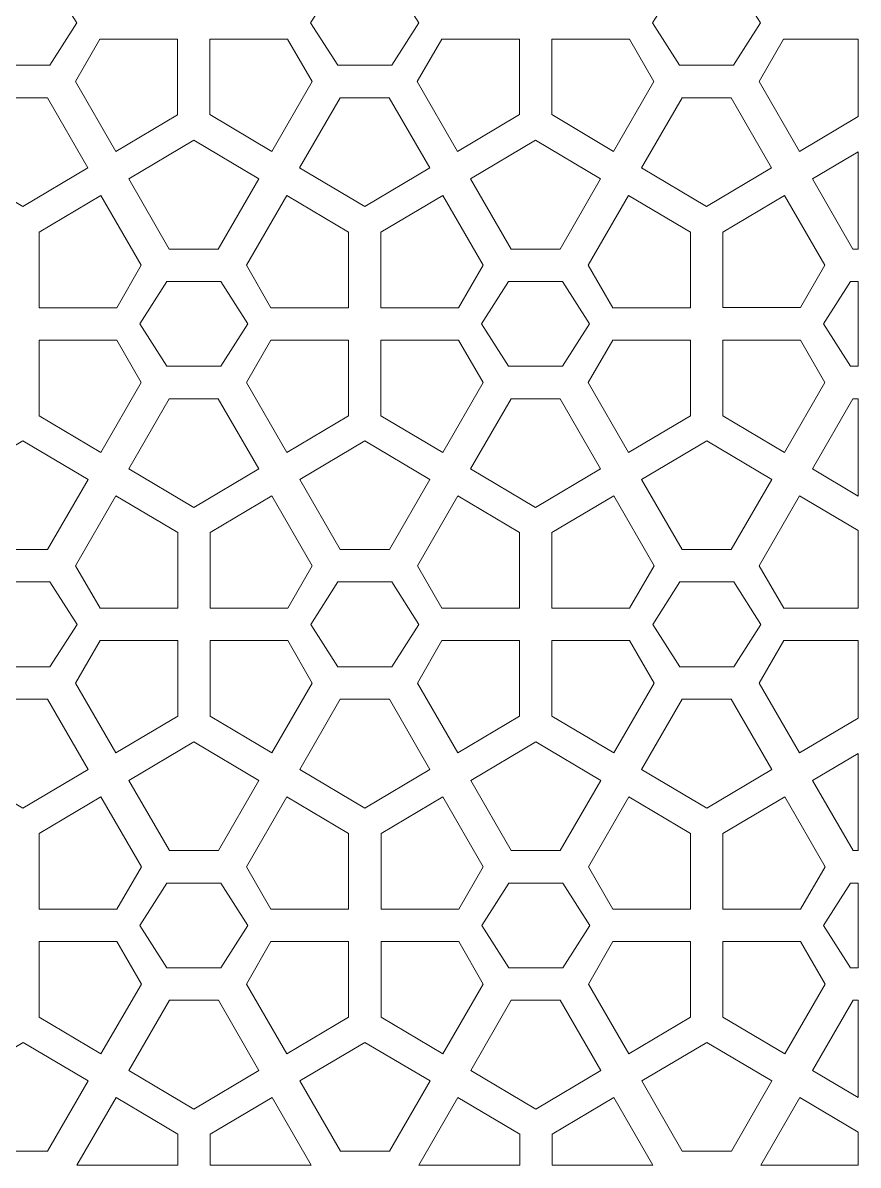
# Model space of a CAD drawing. Header units: centimetres. Extents: x -86 to 86, y -100 to 100.
# Drawn here: x 47.6 to 86.3, y -100 to -47.1 of the extents above; entities that cross this region are included whole.
import ezdxf

# ---------------------------------------------------------------- set-up
doc = ezdxf.new("R2010")
doc.units = ezdxf.units.CM
doc.header["$MEASUREMENT"] = 0
doc.layers.add('layer 1', color=7, linetype='Continuous')

msp = doc.modelspace()

# ---------------------------------------------------------------- linework, layer by layer
at = {"layer": 'layer 1', "color": 177, "lineweight": 9}
for points, knots in [([(45.13057, -47.1437), (45.13057, -47.1437), (46.38057, -45.17961), (46.38057, -45.17961), (46.38057, -45.17961), (46.38057, -45.17961), (48.88055, -45.17961), (48.88055, -45.17961), (48.88055, -45.17961), (48.88055, -45.17961), (50.13057, -47.1437), (50.13057, -47.1437), (50.13057, -47.1437), (50.13057, -47.1437), (48.88056, -49.10781), (48.88056, -49.10781), (48.88056, -49.10781), (48.88056, -49.10781), (46.38055, -49.10781), (46.38055, -49.10781), (46.38055, -49.10781), (46.38055, -49.10781), (45.13057, -47.1437), (45.13057, -47.1437)], [0, 0, 0, 0, 0.14285714, 0.14285714, 0.14285714, 0.14285714, 0.28571429, 0.28571429, 0.28571429, 0.28571429, 0.42857143, 0.42857143, 0.42857143, 0.42857143, 0.57142857, 0.57142857, 0.57142857, 0.57142857, 0.71428571, 0.71428571, 0.71428571, 0.71428571, 1, 1, 1, 1]), ([(60.95102, -47.14349), (60.95102, -47.14349), (62.20102, -45.1794), (62.20102, -45.1794), (62.20102, -45.1794), (62.20102, -45.1794), (64.701, -45.1794), (64.701, -45.1794), (64.701, -45.1794), (64.701, -45.1794), (65.95102, -47.14349), (65.95102, -47.14349), (65.95102, -47.14349), (65.95102, -47.14349), (64.70101, -49.1076), (64.70101, -49.1076), (64.70101, -49.1076), (64.70101, -49.1076), (62.201, -49.1076), (62.201, -49.1076), (62.201, -49.1076), (62.201, -49.1076), (60.95102, -47.14349), (60.95102, -47.14349)], [0, 0, 0, 0, 0.14285714, 0.14285714, 0.14285714, 0.14285714, 0.28571429, 0.28571429, 0.28571429, 0.28571429, 0.42857143, 0.42857143, 0.42857143, 0.42857143, 0.57142857, 0.57142857, 0.57142857, 0.57142857, 0.71428571, 0.71428571, 0.71428571, 0.71428571, 1, 1, 1, 1]), ([(76.77153, -47.14327), (76.77153, -47.14327), (78.02153, -45.17918), (78.02153, -45.17918), (78.02153, -45.17918), (78.02153, -45.17918), (80.52151, -45.17918), (80.52151, -45.17918), (80.52151, -45.17918), (80.52151, -45.17918), (81.77153, -47.14327), (81.77153, -47.14327), (81.77153, -47.14327), (81.77153, -47.14327), (80.52152, -49.10738), (80.52152, -49.10738), (80.52152, -49.10738), (80.52152, -49.10738), (78.02151, -49.10738), (78.02151, -49.10738), (78.02151, -49.10738), (78.02151, -49.10738), (76.77153, -47.14327), (76.77153, -47.14327)], [0, 0, 0, 0, 0.14285714, 0.14285714, 0.14285714, 0.14285714, 0.28571429, 0.28571429, 0.28571429, 0.28571429, 0.42857143, 0.42857143, 0.42857143, 0.42857143, 0.57142857, 0.57142857, 0.57142857, 0.57142857, 0.71428571, 0.71428571, 0.71428571, 0.71428571, 1, 1, 1, 1]), ([(51.93044, -53.09157), (51.93044, -53.09157), (54.79082, -51.39379), (54.79082, -51.39379), (54.79082, -51.39379), (54.79082, -51.39379), (54.79082, -47.89383), (54.79082, -47.89383), (54.79082, -47.89383), (54.79082, -47.89383), (51.19744, -47.89383), (51.19744, -47.89383), (51.19744, -47.89383), (51.19744, -47.89383), (50.06348, -49.85794), (50.06348, -49.85794), (50.06348, -49.85794), (50.06348, -49.85794), (51.93044, -53.09157), (51.93044, -53.09157)], [0, 0, 0, 0, 0.16666667, 0.16666667, 0.16666667, 0.16666667, 0.33333333, 0.33333333, 0.33333333, 0.33333333, 0.5, 0.5, 0.5, 0.5, 0.66666667, 0.66666667, 0.66666667, 0.66666667, 1, 1, 1, 1]), ([(59.15107, -53.09129), (59.15107, -53.09129), (56.29075, -51.39356), (56.29075, -51.39356), (56.29075, -51.39356), (56.29075, -51.39356), (56.29075, -47.89361), (56.29075, -47.89361), (56.29075, -47.89361), (56.29075, -47.89361), (59.88409, -47.89362), (59.88409, -47.89362), (59.88409, -47.89362), (59.88409, -47.89362), (61.01801, -49.85766), (61.01801, -49.85766), (61.01801, -49.85766), (61.01801, -49.85766), (59.15107, -53.09129), (59.15107, -53.09129)], [0, 0, 0, 0, 0.16666667, 0.16666667, 0.16666667, 0.16666667, 0.33333333, 0.33333333, 0.33333333, 0.33333333, 0.5, 0.5, 0.5, 0.5, 0.66666667, 0.66666667, 0.66666667, 0.66666667, 1, 1, 1, 1]), ([(67.75089, -53.09136), (67.75089, -53.09136), (70.61127, -51.39358), (70.61127, -51.39358), (70.61127, -51.39358), (70.61127, -51.39358), (70.61127, -47.89362), (70.61127, -47.89362), (70.61127, -47.89362), (70.61127, -47.89362), (67.01789, -47.89362), (67.01789, -47.89362), (67.01789, -47.89362), (67.01789, -47.89362), (65.88393, -49.85773), (65.88393, -49.85773), (65.88393, -49.85773), (65.88393, -49.85773), (67.75089, -53.09136), (67.75089, -53.09136)], [0, 0, 0, 0, 0.16666667, 0.16666667, 0.16666667, 0.16666667, 0.33333333, 0.33333333, 0.33333333, 0.33333333, 0.5, 0.5, 0.5, 0.5, 0.66666667, 0.66666667, 0.66666667, 0.66666667, 1, 1, 1, 1]), ([(74.97158, -53.09107), (74.97158, -53.09107), (72.11126, -51.39334), (72.11126, -51.39334), (72.11126, -51.39334), (72.11126, -51.39334), (72.11126, -47.89339), (72.11126, -47.89339), (72.11126, -47.89339), (72.11126, -47.89339), (75.7046, -47.8934), (75.7046, -47.8934), (75.7046, -47.8934), (75.7046, -47.8934), (76.83852, -49.85744), (76.83852, -49.85744), (76.83852, -49.85744), (76.83852, -49.85744), (74.97158, -53.09107), (74.97158, -53.09107)], [0, 0, 0, 0, 0.16666667, 0.16666667, 0.16666667, 0.16666667, 0.33333333, 0.33333333, 0.33333333, 0.33333333, 0.5, 0.5, 0.5, 0.5, 0.66666667, 0.66666667, 0.66666667, 0.66666667, 1, 1, 1, 1]), ([(86.28783, -47.8934), (86.28783, -47.8934), (86.28782, -51.47879), (86.28782, -51.47879), (86.28782, -51.47879), (86.28782, -51.47879), (83.5714, -53.09114), (83.5714, -53.09114), (83.5714, -53.09114), (83.5714, -53.09114), (81.70444, -49.85751), (81.70444, -49.85751), (81.70444, -49.85751), (81.70444, -49.85751), (82.8384, -47.8934), (82.8384, -47.8934), (82.8384, -47.8934), (82.8384, -47.8934), (86.28783, -47.8934), (86.28783, -47.8934)], [0, 0, 0, 0, 0.16666667, 0.16666667, 0.16666667, 0.16666667, 0.33333333, 0.33333333, 0.33333333, 0.33333333, 0.5, 0.5, 0.5, 0.5, 0.66666667, 0.66666667, 0.66666667, 0.66666667, 1, 1, 1, 1]), ([(44.62061, -53.85716), (44.62061, -53.85716), (47.63058, -55.64373), (47.63058, -55.64373), (47.63058, -55.64373), (47.63058, -55.64373), (50.64044, -53.85722), (50.64044, -53.85722), (50.64044, -53.85722), (50.64044, -53.85722), (48.76439, -50.60782), (48.76439, -50.60782), (48.76439, -50.60782), (48.76439, -50.60782), (46.49662, -50.60781), (46.49662, -50.60781), (46.49662, -50.60781), (46.49662, -50.60781), (44.62061, -53.85716), (44.62061, -53.85716)], [0, 0, 0, 0, 0.16666667, 0.16666667, 0.16666667, 0.16666667, 0.33333333, 0.33333333, 0.33333333, 0.33333333, 0.5, 0.5, 0.5, 0.5, 0.66666667, 0.66666667, 0.66666667, 0.66666667, 1, 1, 1, 1]), ([(60.44106, -53.85695), (60.44106, -53.85695), (63.45103, -55.64352), (63.45103, -55.64352), (63.45103, -55.64352), (63.45103, -55.64352), (66.46089, -53.85701), (66.46089, -53.85701), (66.46089, -53.85701), (66.46089, -53.85701), (64.58484, -50.60761), (64.58484, -50.60761), (64.58484, -50.60761), (64.58484, -50.60761), (62.31707, -50.6076), (62.31707, -50.6076), (62.31707, -50.6076), (62.31707, -50.6076), (60.44106, -53.85695), (60.44106, -53.85695)], [0, 0, 0, 0, 0.16666667, 0.16666667, 0.16666667, 0.16666667, 0.33333333, 0.33333333, 0.33333333, 0.33333333, 0.5, 0.5, 0.5, 0.5, 0.66666667, 0.66666667, 0.66666667, 0.66666667, 1, 1, 1, 1]), ([(76.26157, -53.85673), (76.26157, -53.85673), (79.27154, -55.6433), (79.27154, -55.6433), (79.27154, -55.6433), (79.27154, -55.6433), (82.2814, -53.85679), (82.2814, -53.85679), (82.2814, -53.85679), (82.2814, -53.85679), (80.40535, -50.60739), (80.40535, -50.60739), (80.40535, -50.60739), (80.40535, -50.60739), (78.13758, -50.60738), (78.13758, -50.60738), (78.13758, -50.60738), (78.13758, -50.60738), (76.26157, -53.85673), (76.26157, -53.85673)], [0, 0, 0, 0, 0.16666667, 0.16666667, 0.16666667, 0.16666667, 0.33333333, 0.33333333, 0.33333333, 0.33333333, 0.5, 0.5, 0.5, 0.5, 0.66666667, 0.66666667, 0.66666667, 0.66666667, 1, 1, 1, 1]), ([(58.55098, -54.36324), (58.55098, -54.36324), (55.54101, -52.57666), (55.54101, -52.57666), (55.54101, -52.57666), (55.54101, -52.57666), (52.53095, -54.36331), (52.53095, -54.36331), (52.53095, -54.36331), (52.53095, -54.36331), (54.40686, -57.61254), (54.40686, -57.61254), (54.40686, -57.61254), (54.40686, -57.61254), (56.675, -57.61254), (56.675, -57.61254), (56.675, -57.61254), (56.675, -57.61254), (58.55098, -54.36324), (58.55098, -54.36324)], [0, 0, 0, 0, 0.16666667, 0.16666667, 0.16666667, 0.16666667, 0.33333333, 0.33333333, 0.33333333, 0.33333333, 0.5, 0.5, 0.5, 0.5, 0.66666667, 0.66666667, 0.66666667, 0.66666667, 1, 1, 1, 1]), ([(74.37143, -54.36303), (74.37143, -54.36303), (71.36146, -52.57645), (71.36146, -52.57645), (71.36146, -52.57645), (71.36146, -52.57645), (68.3514, -54.3631), (68.3514, -54.3631), (68.3514, -54.3631), (68.3514, -54.3631), (70.22731, -57.61233), (70.22731, -57.61233), (70.22731, -57.61233), (70.22731, -57.61233), (72.49545, -57.61233), (72.49545, -57.61233), (72.49545, -57.61233), (72.49545, -57.61233), (74.37143, -54.36303), (74.37143, -54.36303)], [0, 0, 0, 0, 0.16666667, 0.16666667, 0.16666667, 0.16666667, 0.33333333, 0.33333333, 0.33333333, 0.33333333, 0.5, 0.5, 0.5, 0.5, 0.66666667, 0.66666667, 0.66666667, 0.66666667, 1, 1, 1, 1]), ([(86.28396, -53.10694), (86.28396, -53.10694), (84.17191, -54.36288), (84.17191, -54.36288), (84.17191, -54.36288), (84.17191, -54.36288), (86.04782, -57.61211), (86.04782, -57.61211), (86.04782, -57.61211), (86.04782, -57.61211), (86.28396, -57.61211), (86.28396, -57.61211), (86.28396, -57.61211), (86.28396, -57.61211), (86.28396, -53.10694), (86.28396, -53.10694)], [0, 0, 0, 0, 0.2, 0.2, 0.2, 0.2, 0.4, 0.4, 0.4, 0.4, 0.6, 0.6, 0.6, 0.6, 1, 1, 1, 1]), ([(48.3807, -60.32676), (48.3807, -60.32676), (48.38069, -56.82672), (48.38069, -56.82672), (48.38069, -56.82672), (48.38069, -56.82672), (51.24096, -55.12897), (51.24096, -55.12897), (51.24096, -55.12897), (51.24096, -55.12897), (53.10793, -58.36263), (53.10793, -58.36263), (53.10793, -58.36263), (53.10793, -58.36263), (51.97391, -60.32676), (51.97391, -60.32676), (51.97391, -60.32676), (51.97391, -60.32676), (48.3807, -60.32676), (48.3807, -60.32676)], [0, 0, 0, 0, 0.16666667, 0.16666667, 0.16666667, 0.16666667, 0.33333333, 0.33333333, 0.33333333, 0.33333333, 0.5, 0.5, 0.5, 0.5, 0.66666667, 0.66666667, 0.66666667, 0.66666667, 1, 1, 1, 1]), ([(62.70127, -60.32676), (62.70127, -60.32676), (62.70129, -56.8267), (62.70129, -56.8267), (62.70129, -56.8267), (62.70129, -56.8267), (59.84096, -55.12894), (59.84096, -55.12894), (59.84096, -55.12894), (59.84096, -55.12894), (57.974, -58.36258), (57.974, -58.36258), (57.974, -58.36258), (57.974, -58.36258), (59.10801, -60.32676), (59.10801, -60.32676), (59.10801, -60.32676), (59.10801, -60.32676), (62.70127, -60.32676), (62.70127, -60.32676)], [0, 0, 0, 0, 0.16666667, 0.16666667, 0.16666667, 0.16666667, 0.33333333, 0.33333333, 0.33333333, 0.33333333, 0.5, 0.5, 0.5, 0.5, 0.66666667, 0.66666667, 0.66666667, 0.66666667, 1, 1, 1, 1]), ([(64.20115, -60.32655), (64.20115, -60.32655), (64.20114, -56.82651), (64.20114, -56.82651), (64.20114, -56.82651), (64.20114, -56.82651), (67.06141, -55.12876), (67.06141, -55.12876), (67.06141, -55.12876), (67.06141, -55.12876), (68.92838, -58.36242), (68.92838, -58.36242), (68.92838, -58.36242), (68.92838, -58.36242), (67.79436, -60.32655), (67.79436, -60.32655), (67.79436, -60.32655), (67.79436, -60.32655), (64.20115, -60.32655), (64.20115, -60.32655)], [0, 0, 0, 0, 0.16666667, 0.16666667, 0.16666667, 0.16666667, 0.33333333, 0.33333333, 0.33333333, 0.33333333, 0.5, 0.5, 0.5, 0.5, 0.66666667, 0.66666667, 0.66666667, 0.66666667, 1, 1, 1, 1]), ([(78.52172, -60.32655), (78.52172, -60.32655), (78.52174, -56.82649), (78.52174, -56.82649), (78.52174, -56.82649), (78.52174, -56.82649), (75.66141, -55.12873), (75.66141, -55.12873), (75.66141, -55.12873), (75.66141, -55.12873), (73.79445, -58.36237), (73.79445, -58.36237), (73.79445, -58.36237), (73.79445, -58.36237), (74.92846, -60.32655), (74.92846, -60.32655), (74.92846, -60.32655), (74.92846, -60.32655), (78.52172, -60.32655), (78.52172, -60.32655)], [0, 0, 0, 0, 0.16666667, 0.16666667, 0.16666667, 0.16666667, 0.33333333, 0.33333333, 0.33333333, 0.33333333, 0.5, 0.5, 0.5, 0.5, 0.66666667, 0.66666667, 0.66666667, 0.66666667, 1, 1, 1, 1]), ([(80.02166, -60.32633), (80.02166, -60.32633), (80.02165, -56.82629), (80.02165, -56.82629), (80.02165, -56.82629), (80.02165, -56.82629), (82.88192, -55.12854), (82.88192, -55.12854), (82.88192, -55.12854), (82.88192, -55.12854), (84.74889, -58.3622), (84.74889, -58.3622), (84.74889, -58.3622), (84.74889, -58.3622), (83.61487, -60.32633), (83.61487, -60.32633), (83.61487, -60.32633), (83.61487, -60.32633), (80.02166, -60.32633), (80.02166, -60.32633)], [0, 0, 0, 0, 0.16666667, 0.16666667, 0.16666667, 0.16666667, 0.33333333, 0.33333333, 0.33333333, 0.33333333, 0.5, 0.5, 0.5, 0.5, 0.66666667, 0.66666667, 0.66666667, 0.66666667, 1, 1, 1, 1]), ([(53.041, -61.07663), (53.041, -61.07663), (54.291, -59.11254), (54.291, -59.11254), (54.291, -59.11254), (54.291, -59.11254), (56.79098, -59.11254), (56.79098, -59.11254), (56.79098, -59.11254), (56.79098, -59.11254), (58.041, -61.07663), (58.041, -61.07663), (58.041, -61.07663), (58.041, -61.07663), (56.79099, -63.04074), (56.79099, -63.04074), (56.79099, -63.04074), (56.79099, -63.04074), (54.29098, -63.04074), (54.29098, -63.04074), (54.29098, -63.04074), (54.29098, -63.04074), (53.041, -61.07663), (53.041, -61.07663)], [0, 0, 0, 0, 0.14285714, 0.14285714, 0.14285714, 0.14285714, 0.28571429, 0.28571429, 0.28571429, 0.28571429, 0.42857143, 0.42857143, 0.42857143, 0.42857143, 0.57142857, 0.57142857, 0.57142857, 0.57142857, 0.71428571, 0.71428571, 0.71428571, 0.71428571, 1, 1, 1, 1]), ([(68.86145, -61.07642), (68.86145, -61.07642), (70.11145, -59.11233), (70.11145, -59.11233), (70.11145, -59.11233), (70.11145, -59.11233), (72.61143, -59.11233), (72.61143, -59.11233), (72.61143, -59.11233), (72.61143, -59.11233), (73.86145, -61.07642), (73.86145, -61.07642), (73.86145, -61.07642), (73.86145, -61.07642), (72.61144, -63.04053), (72.61144, -63.04053), (72.61144, -63.04053), (72.61144, -63.04053), (70.11143, -63.04053), (70.11143, -63.04053), (70.11143, -63.04053), (70.11143, -63.04053), (68.86145, -61.07642), (68.86145, -61.07642)], [0, 0, 0, 0, 0.14285714, 0.14285714, 0.14285714, 0.14285714, 0.28571429, 0.28571429, 0.28571429, 0.28571429, 0.42857143, 0.42857143, 0.42857143, 0.42857143, 0.57142857, 0.57142857, 0.57142857, 0.57142857, 0.71428571, 0.71428571, 0.71428571, 0.71428571, 1, 1, 1, 1]), ([(86.28396, -59.11211), (86.28396, -59.11211), (85.93196, -59.11211), (85.93196, -59.11211), (85.93196, -59.11211), (85.93196, -59.11211), (84.68196, -61.0762), (84.68196, -61.0762), (84.68196, -61.0762), (84.68196, -61.0762), (85.93194, -63.04031), (85.93194, -63.04031), (85.93194, -63.04031), (85.93194, -63.04031), (86.28396, -63.04031), (86.28396, -63.04031), (86.28396, -63.04031), (86.28396, -63.04031), (86.28396, -59.11211), (86.28396, -59.11211)], [0, 0, 0, 0, 0.16666667, 0.16666667, 0.16666667, 0.16666667, 0.33333333, 0.33333333, 0.33333333, 0.33333333, 0.5, 0.5, 0.5, 0.5, 0.66666667, 0.66666667, 0.66666667, 0.66666667, 1, 1, 1, 1]), ([(51.24105, -67.02443), (51.24105, -67.02443), (48.38073, -65.3267), (48.38073, -65.3267), (48.38073, -65.3267), (48.38073, -65.3267), (48.38073, -61.82675), (48.38073, -61.82675), (48.38073, -61.82675), (48.38073, -61.82675), (51.97407, -61.82676), (51.97407, -61.82676), (51.97407, -61.82676), (51.97407, -61.82676), (53.10799, -63.7908), (53.10799, -63.7908), (53.10799, -63.7908), (53.10799, -63.7908), (51.24105, -67.02443), (51.24105, -67.02443)], [0, 0, 0, 0, 0.16666667, 0.16666667, 0.16666667, 0.16666667, 0.33333333, 0.33333333, 0.33333333, 0.33333333, 0.5, 0.5, 0.5, 0.5, 0.66666667, 0.66666667, 0.66666667, 0.66666667, 1, 1, 1, 1]), ([(59.84087, -67.0245), (59.84087, -67.0245), (62.70125, -65.32672), (62.70125, -65.32672), (62.70125, -65.32672), (62.70125, -65.32672), (62.70125, -61.82676), (62.70125, -61.82676), (62.70125, -61.82676), (62.70125, -61.82676), (59.10787, -61.82676), (59.10787, -61.82676), (59.10787, -61.82676), (59.10787, -61.82676), (57.97391, -63.79087), (57.97391, -63.79087), (57.97391, -63.79087), (57.97391, -63.79087), (59.84087, -67.0245), (59.84087, -67.0245)], [0, 0, 0, 0, 0.16666667, 0.16666667, 0.16666667, 0.16666667, 0.33333333, 0.33333333, 0.33333333, 0.33333333, 0.5, 0.5, 0.5, 0.5, 0.66666667, 0.66666667, 0.66666667, 0.66666667, 1, 1, 1, 1]), ([(67.0615, -67.02422), (67.0615, -67.02422), (64.20118, -65.32649), (64.20118, -65.32649), (64.20118, -65.32649), (64.20118, -65.32649), (64.20118, -61.82654), (64.20118, -61.82654), (64.20118, -61.82654), (64.20118, -61.82654), (67.79452, -61.82655), (67.79452, -61.82655), (67.79452, -61.82655), (67.79452, -61.82655), (68.92844, -63.79059), (68.92844, -63.79059), (68.92844, -63.79059), (68.92844, -63.79059), (67.0615, -67.02422), (67.0615, -67.02422)], [0, 0, 0, 0, 0.16666667, 0.16666667, 0.16666667, 0.16666667, 0.33333333, 0.33333333, 0.33333333, 0.33333333, 0.5, 0.5, 0.5, 0.5, 0.66666667, 0.66666667, 0.66666667, 0.66666667, 1, 1, 1, 1]), ([(75.66132, -67.02429), (75.66132, -67.02429), (78.5217, -65.32651), (78.5217, -65.32651), (78.5217, -65.32651), (78.5217, -65.32651), (78.5217, -61.82655), (78.5217, -61.82655), (78.5217, -61.82655), (78.5217, -61.82655), (74.92832, -61.82655), (74.92832, -61.82655), (74.92832, -61.82655), (74.92832, -61.82655), (73.79436, -63.79066), (73.79436, -63.79066), (73.79436, -63.79066), (73.79436, -63.79066), (75.66132, -67.02429), (75.66132, -67.02429)], [0, 0, 0, 0, 0.16666667, 0.16666667, 0.16666667, 0.16666667, 0.33333333, 0.33333333, 0.33333333, 0.33333333, 0.5, 0.5, 0.5, 0.5, 0.66666667, 0.66666667, 0.66666667, 0.66666667, 1, 1, 1, 1]), ([(82.88201, -67.024), (82.88201, -67.024), (80.02169, -65.32627), (80.02169, -65.32627), (80.02169, -65.32627), (80.02169, -65.32627), (80.02169, -61.82632), (80.02169, -61.82632), (80.02169, -61.82632), (80.02169, -61.82632), (83.61503, -61.82633), (83.61503, -61.82633), (83.61503, -61.82633), (83.61503, -61.82633), (84.74895, -63.79037), (84.74895, -63.79037), (84.74895, -63.79037), (84.74895, -63.79037), (82.88201, -67.024), (82.88201, -67.024)], [0, 0, 0, 0, 0.16666667, 0.16666667, 0.16666667, 0.16666667, 0.33333333, 0.33333333, 0.33333333, 0.33333333, 0.5, 0.5, 0.5, 0.5, 0.66666667, 0.66666667, 0.66666667, 0.66666667, 1, 1, 1, 1]), ([(52.53104, -67.79009), (52.53104, -67.79009), (55.54101, -69.57666), (55.54101, -69.57666), (55.54101, -69.57666), (55.54101, -69.57666), (58.55087, -67.79015), (58.55087, -67.79015), (58.55087, -67.79015), (58.55087, -67.79015), (56.67482, -64.54075), (56.67482, -64.54075), (56.67482, -64.54075), (56.67482, -64.54075), (54.40705, -64.54074), (54.40705, -64.54074), (54.40705, -64.54074), (54.40705, -64.54074), (52.53104, -67.79009), (52.53104, -67.79009)], [0, 0, 0, 0, 0.16666667, 0.16666667, 0.16666667, 0.16666667, 0.33333333, 0.33333333, 0.33333333, 0.33333333, 0.5, 0.5, 0.5, 0.5, 0.66666667, 0.66666667, 0.66666667, 0.66666667, 1, 1, 1, 1]), ([(68.35149, -67.78988), (68.35149, -67.78988), (71.36146, -69.57645), (71.36146, -69.57645), (71.36146, -69.57645), (71.36146, -69.57645), (74.37132, -67.78994), (74.37132, -67.78994), (74.37132, -67.78994), (74.37132, -67.78994), (72.49527, -64.54054), (72.49527, -64.54054), (72.49527, -64.54054), (72.49527, -64.54054), (70.2275, -64.54053), (70.2275, -64.54053), (70.2275, -64.54053), (70.2275, -64.54053), (68.35149, -67.78988), (68.35149, -67.78988)], [0, 0, 0, 0, 0.16666667, 0.16666667, 0.16666667, 0.16666667, 0.33333333, 0.33333333, 0.33333333, 0.33333333, 0.5, 0.5, 0.5, 0.5, 0.66666667, 0.66666667, 0.66666667, 0.66666667, 1, 1, 1, 1]), ([(86.28782, -64.54031), (86.28782, -64.54031), (86.28784, -69.04551), (86.28784, -69.04551), (86.28784, -69.04551), (86.28784, -69.04551), (84.172, -67.78966), (84.172, -67.78966), (84.172, -67.78966), (84.172, -67.78966), (86.04801, -64.54031), (86.04801, -64.54031), (86.04801, -64.54031), (86.04801, -64.54031), (86.28782, -64.54031), (86.28782, -64.54031)], [0, 0, 0, 0, 0.2, 0.2, 0.2, 0.2, 0.4, 0.4, 0.4, 0.4, 0.6, 0.6, 0.6, 0.6, 1, 1, 1, 1]), ([(50.64745, -68.27342), (50.64745, -68.27342), (47.63748, -66.48684), (47.63748, -66.48684), (47.63748, -66.48684), (47.63748, -66.48684), (44.62742, -68.27349), (44.62742, -68.27349), (44.62742, -68.27349), (44.62742, -68.27349), (46.50333, -71.52272), (46.50333, -71.52272), (46.50333, -71.52272), (46.50333, -71.52272), (48.77147, -71.52272), (48.77147, -71.52272), (48.77147, -71.52272), (48.77147, -71.52272), (50.64745, -68.27342), (50.64745, -68.27342)], [0, 0, 0, 0, 0.16666667, 0.16666667, 0.16666667, 0.16666667, 0.33333333, 0.33333333, 0.33333333, 0.33333333, 0.5, 0.5, 0.5, 0.5, 0.66666667, 0.66666667, 0.66666667, 0.66666667, 1, 1, 1, 1]), ([(66.4679, -68.27321), (66.4679, -68.27321), (63.45793, -66.48663), (63.45793, -66.48663), (63.45793, -66.48663), (63.45793, -66.48663), (60.44787, -68.27328), (60.44787, -68.27328), (60.44787, -68.27328), (60.44787, -68.27328), (62.32378, -71.52251), (62.32378, -71.52251), (62.32378, -71.52251), (62.32378, -71.52251), (64.59192, -71.52251), (64.59192, -71.52251), (64.59192, -71.52251), (64.59192, -71.52251), (66.4679, -68.27321), (66.4679, -68.27321)], [0, 0, 0, 0, 0.16666667, 0.16666667, 0.16666667, 0.16666667, 0.33333333, 0.33333333, 0.33333333, 0.33333333, 0.5, 0.5, 0.5, 0.5, 0.66666667, 0.66666667, 0.66666667, 0.66666667, 1, 1, 1, 1]), ([(82.28841, -68.27299), (82.28841, -68.27299), (79.27844, -66.48641), (79.27844, -66.48641), (79.27844, -66.48641), (79.27844, -66.48641), (76.26838, -68.27306), (76.26838, -68.27306), (76.26838, -68.27306), (76.26838, -68.27306), (78.14429, -71.52229), (78.14429, -71.52229), (78.14429, -71.52229), (78.14429, -71.52229), (80.41243, -71.52229), (80.41243, -71.52229), (80.41243, -71.52229), (80.41243, -71.52229), (82.28841, -68.27299), (82.28841, -68.27299)], [0, 0, 0, 0, 0.16666667, 0.16666667, 0.16666667, 0.16666667, 0.33333333, 0.33333333, 0.33333333, 0.33333333, 0.5, 0.5, 0.5, 0.5, 0.66666667, 0.66666667, 0.66666667, 0.66666667, 1, 1, 1, 1]), ([(54.79774, -74.23694), (54.79774, -74.23694), (54.79776, -70.73688), (54.79776, -70.73688), (54.79776, -70.73688), (54.79776, -70.73688), (51.93743, -69.03912), (51.93743, -69.03912), (51.93743, -69.03912), (51.93743, -69.03912), (50.07047, -72.27276), (50.07047, -72.27276), (50.07047, -72.27276), (50.07047, -72.27276), (51.20448, -74.23694), (51.20448, -74.23694), (51.20448, -74.23694), (51.20448, -74.23694), (54.79774, -74.23694), (54.79774, -74.23694)], [0, 0, 0, 0, 0.16666667, 0.16666667, 0.16666667, 0.16666667, 0.33333333, 0.33333333, 0.33333333, 0.33333333, 0.5, 0.5, 0.5, 0.5, 0.66666667, 0.66666667, 0.66666667, 0.66666667, 1, 1, 1, 1]), ([(56.29762, -74.23673), (56.29762, -74.23673), (56.29761, -70.73669), (56.29761, -70.73669), (56.29761, -70.73669), (56.29761, -70.73669), (59.15788, -69.03894), (59.15788, -69.03894), (59.15788, -69.03894), (59.15788, -69.03894), (61.02485, -72.2726), (61.02485, -72.2726), (61.02485, -72.2726), (61.02485, -72.2726), (59.89083, -74.23673), (59.89083, -74.23673), (59.89083, -74.23673), (59.89083, -74.23673), (56.29762, -74.23673), (56.29762, -74.23673)], [0, 0, 0, 0, 0.16666667, 0.16666667, 0.16666667, 0.16666667, 0.33333333, 0.33333333, 0.33333333, 0.33333333, 0.5, 0.5, 0.5, 0.5, 0.66666667, 0.66666667, 0.66666667, 0.66666667, 1, 1, 1, 1]), ([(70.61819, -74.23673), (70.61819, -74.23673), (70.61821, -70.73667), (70.61821, -70.73667), (70.61821, -70.73667), (70.61821, -70.73667), (67.75788, -69.03891), (67.75788, -69.03891), (67.75788, -69.03891), (67.75788, -69.03891), (65.89092, -72.27255), (65.89092, -72.27255), (65.89092, -72.27255), (65.89092, -72.27255), (67.02493, -74.23673), (67.02493, -74.23673), (67.02493, -74.23673), (67.02493, -74.23673), (70.61819, -74.23673), (70.61819, -74.23673)], [0, 0, 0, 0, 0.16666667, 0.16666667, 0.16666667, 0.16666667, 0.33333333, 0.33333333, 0.33333333, 0.33333333, 0.5, 0.5, 0.5, 0.5, 0.66666667, 0.66666667, 0.66666667, 0.66666667, 1, 1, 1, 1]), ([(72.11813, -74.23651), (72.11813, -74.23651), (72.11812, -70.73647), (72.11812, -70.73647), (72.11812, -70.73647), (72.11812, -70.73647), (74.97839, -69.03872), (74.97839, -69.03872), (74.97839, -69.03872), (74.97839, -69.03872), (76.84536, -72.27238), (76.84536, -72.27238), (76.84536, -72.27238), (76.84536, -72.27238), (75.71134, -74.23651), (75.71134, -74.23651), (75.71134, -74.23651), (75.71134, -74.23651), (72.11813, -74.23651), (72.11813, -74.23651)], [0, 0, 0, 0, 0.16666667, 0.16666667, 0.16666667, 0.16666667, 0.33333333, 0.33333333, 0.33333333, 0.33333333, 0.5, 0.5, 0.5, 0.5, 0.66666667, 0.66666667, 0.66666667, 0.66666667, 1, 1, 1, 1]), ([(86.28396, -70.64459), (86.28396, -70.64459), (83.57839, -69.03869), (83.57839, -69.03869), (83.57839, -69.03869), (83.57839, -69.03869), (81.71143, -72.27233), (81.71143, -72.27233), (81.71143, -72.27233), (81.71143, -72.27233), (82.84544, -74.23651), (82.84544, -74.23651), (82.84544, -74.23651), (82.84544, -74.23651), (86.28396, -74.23652), (86.28396, -74.23652), (86.28396, -74.23652), (86.28396, -74.23652), (86.28396, -70.64459), (86.28396, -70.64459)], [0, 0, 0, 0, 0.16666667, 0.16666667, 0.16666667, 0.16666667, 0.33333333, 0.33333333, 0.33333333, 0.33333333, 0.5, 0.5, 0.5, 0.5, 0.66666667, 0.66666667, 0.66666667, 0.66666667, 1, 1, 1, 1]), ([(45.13747, -74.98681), (45.13747, -74.98681), (46.38747, -73.02272), (46.38747, -73.02272), (46.38747, -73.02272), (46.38747, -73.02272), (48.88745, -73.02272), (48.88745, -73.02272), (48.88745, -73.02272), (48.88745, -73.02272), (50.13747, -74.98681), (50.13747, -74.98681), (50.13747, -74.98681), (50.13747, -74.98681), (48.88746, -76.95092), (48.88746, -76.95092), (48.88746, -76.95092), (48.88746, -76.95092), (46.38745, -76.95092), (46.38745, -76.95092), (46.38745, -76.95092), (46.38745, -76.95092), (45.13747, -74.98681), (45.13747, -74.98681)], [0, 0, 0, 0, 0.14285714, 0.14285714, 0.14285714, 0.14285714, 0.28571429, 0.28571429, 0.28571429, 0.28571429, 0.42857143, 0.42857143, 0.42857143, 0.42857143, 0.57142857, 0.57142857, 0.57142857, 0.57142857, 0.71428571, 0.71428571, 0.71428571, 0.71428571, 1, 1, 1, 1]), ([(60.95792, -74.9866), (60.95792, -74.9866), (62.20792, -73.02251), (62.20792, -73.02251), (62.20792, -73.02251), (62.20792, -73.02251), (64.7079, -73.02251), (64.7079, -73.02251), (64.7079, -73.02251), (64.7079, -73.02251), (65.95792, -74.9866), (65.95792, -74.9866), (65.95792, -74.9866), (65.95792, -74.9866), (64.70791, -76.95071), (64.70791, -76.95071), (64.70791, -76.95071), (64.70791, -76.95071), (62.2079, -76.95071), (62.2079, -76.95071), (62.2079, -76.95071), (62.2079, -76.95071), (60.95792, -74.9866), (60.95792, -74.9866)], [0, 0, 0, 0, 0.14285714, 0.14285714, 0.14285714, 0.14285714, 0.28571429, 0.28571429, 0.28571429, 0.28571429, 0.42857143, 0.42857143, 0.42857143, 0.42857143, 0.57142857, 0.57142857, 0.57142857, 0.57142857, 0.71428571, 0.71428571, 0.71428571, 0.71428571, 1, 1, 1, 1]), ([(76.77843, -74.98638), (76.77843, -74.98638), (78.02843, -73.02229), (78.02843, -73.02229), (78.02843, -73.02229), (78.02843, -73.02229), (80.52841, -73.02229), (80.52841, -73.02229), (80.52841, -73.02229), (80.52841, -73.02229), (81.77843, -74.98638), (81.77843, -74.98638), (81.77843, -74.98638), (81.77843, -74.98638), (80.52842, -76.95049), (80.52842, -76.95049), (80.52842, -76.95049), (80.52842, -76.95049), (78.02841, -76.95049), (78.02841, -76.95049), (78.02841, -76.95049), (78.02841, -76.95049), (76.77843, -74.98638), (76.77843, -74.98638)], [0, 0, 0, 0, 0.14285714, 0.14285714, 0.14285714, 0.14285714, 0.28571429, 0.28571429, 0.28571429, 0.28571429, 0.42857143, 0.42857143, 0.42857143, 0.42857143, 0.57142857, 0.57142857, 0.57142857, 0.57142857, 0.71428571, 0.71428571, 0.71428571, 0.71428571, 1, 1, 1, 1]), ([(51.93734, -80.93468), (51.93734, -80.93468), (54.79772, -79.2369), (54.79772, -79.2369), (54.79772, -79.2369), (54.79772, -79.2369), (54.79772, -75.73694), (54.79772, -75.73694), (54.79772, -75.73694), (54.79772, -75.73694), (51.20434, -75.73694), (51.20434, -75.73694), (51.20434, -75.73694), (51.20434, -75.73694), (50.07038, -77.70105), (50.07038, -77.70105), (50.07038, -77.70105), (50.07038, -77.70105), (51.93734, -80.93468), (51.93734, -80.93468)], [0, 0, 0, 0, 0.16666667, 0.16666667, 0.16666667, 0.16666667, 0.33333333, 0.33333333, 0.33333333, 0.33333333, 0.5, 0.5, 0.5, 0.5, 0.66666667, 0.66666667, 0.66666667, 0.66666667, 1, 1, 1, 1]), ([(59.15797, -80.9344), (59.15797, -80.9344), (56.29765, -79.23667), (56.29765, -79.23667), (56.29765, -79.23667), (56.29765, -79.23667), (56.29765, -75.73672), (56.29765, -75.73672), (56.29765, -75.73672), (56.29765, -75.73672), (59.89099, -75.73673), (59.89099, -75.73673), (59.89099, -75.73673), (59.89099, -75.73673), (61.02491, -77.70077), (61.02491, -77.70077), (61.02491, -77.70077), (61.02491, -77.70077), (59.15797, -80.9344), (59.15797, -80.9344)], [0, 0, 0, 0, 0.16666667, 0.16666667, 0.16666667, 0.16666667, 0.33333333, 0.33333333, 0.33333333, 0.33333333, 0.5, 0.5, 0.5, 0.5, 0.66666667, 0.66666667, 0.66666667, 0.66666667, 1, 1, 1, 1]), ([(67.75779, -80.93447), (67.75779, -80.93447), (70.61817, -79.23669), (70.61817, -79.23669), (70.61817, -79.23669), (70.61817, -79.23669), (70.61817, -75.73673), (70.61817, -75.73673), (70.61817, -75.73673), (70.61817, -75.73673), (67.02479, -75.73673), (67.02479, -75.73673), (67.02479, -75.73673), (67.02479, -75.73673), (65.89083, -77.70084), (65.89083, -77.70084), (65.89083, -77.70084), (65.89083, -77.70084), (67.75779, -80.93447), (67.75779, -80.93447)], [0, 0, 0, 0, 0.16666667, 0.16666667, 0.16666667, 0.16666667, 0.33333333, 0.33333333, 0.33333333, 0.33333333, 0.5, 0.5, 0.5, 0.5, 0.66666667, 0.66666667, 0.66666667, 0.66666667, 1, 1, 1, 1]), ([(74.97848, -80.93418), (74.97848, -80.93418), (72.11816, -79.23645), (72.11816, -79.23645), (72.11816, -79.23645), (72.11816, -79.23645), (72.11816, -75.7365), (72.11816, -75.7365), (72.11816, -75.7365), (72.11816, -75.7365), (75.7115, -75.73651), (75.7115, -75.73651), (75.7115, -75.73651), (75.7115, -75.73651), (76.84542, -77.70055), (76.84542, -77.70055), (76.84542, -77.70055), (76.84542, -77.70055), (74.97848, -80.93418), (74.97848, -80.93418)], [0, 0, 0, 0, 0.16666667, 0.16666667, 0.16666667, 0.16666667, 0.33333333, 0.33333333, 0.33333333, 0.33333333, 0.5, 0.5, 0.5, 0.5, 0.66666667, 0.66666667, 0.66666667, 0.66666667, 1, 1, 1, 1]), ([(86.28783, -75.73651), (86.28783, -75.73651), (86.28783, -79.326), (86.28783, -79.326), (86.28783, -79.326), (86.28783, -79.326), (83.5783, -80.93425), (83.5783, -80.93425), (83.5783, -80.93425), (83.5783, -80.93425), (81.71134, -77.70062), (81.71134, -77.70062), (81.71134, -77.70062), (81.71134, -77.70062), (82.8453, -75.73651), (82.8453, -75.73651), (82.8453, -75.73651), (82.8453, -75.73651), (86.28783, -75.73651), (86.28783, -75.73651)], [0, 0, 0, 0, 0.16666667, 0.16666667, 0.16666667, 0.16666667, 0.33333333, 0.33333333, 0.33333333, 0.33333333, 0.5, 0.5, 0.5, 0.5, 0.66666667, 0.66666667, 0.66666667, 0.66666667, 1, 1, 1, 1]), ([(44.62751, -81.70027), (44.62751, -81.70027), (47.63748, -83.48684), (47.63748, -83.48684), (47.63748, -83.48684), (47.63748, -83.48684), (50.64734, -81.70033), (50.64734, -81.70033), (50.64734, -81.70033), (50.64734, -81.70033), (48.77129, -78.45093), (48.77129, -78.45093), (48.77129, -78.45093), (48.77129, -78.45093), (46.50352, -78.45092), (46.50352, -78.45092), (46.50352, -78.45092), (46.50352, -78.45092), (44.62751, -81.70027), (44.62751, -81.70027)], [0, 0, 0, 0, 0.16666667, 0.16666667, 0.16666667, 0.16666667, 0.33333333, 0.33333333, 0.33333333, 0.33333333, 0.5, 0.5, 0.5, 0.5, 0.66666667, 0.66666667, 0.66666667, 0.66666667, 1, 1, 1, 1]), ([(60.44796, -81.70006), (60.44796, -81.70006), (63.45793, -83.48663), (63.45793, -83.48663), (63.45793, -83.48663), (63.45793, -83.48663), (66.46779, -81.70012), (66.46779, -81.70012), (66.46779, -81.70012), (66.46779, -81.70012), (64.59174, -78.45072), (64.59174, -78.45072), (64.59174, -78.45072), (64.59174, -78.45072), (62.32397, -78.45071), (62.32397, -78.45071), (62.32397, -78.45071), (62.32397, -78.45071), (60.44796, -81.70006), (60.44796, -81.70006)], [0, 0, 0, 0, 0.16666667, 0.16666667, 0.16666667, 0.16666667, 0.33333333, 0.33333333, 0.33333333, 0.33333333, 0.5, 0.5, 0.5, 0.5, 0.66666667, 0.66666667, 0.66666667, 0.66666667, 1, 1, 1, 1]), ([(76.26847, -81.69984), (76.26847, -81.69984), (79.27844, -83.48641), (79.27844, -83.48641), (79.27844, -83.48641), (79.27844, -83.48641), (82.2883, -81.6999), (82.2883, -81.6999), (82.2883, -81.6999), (82.2883, -81.6999), (80.41225, -78.4505), (80.41225, -78.4505), (80.41225, -78.4505), (80.41225, -78.4505), (78.14448, -78.45049), (78.14448, -78.45049), (78.14448, -78.45049), (78.14448, -78.45049), (76.26847, -81.69984), (76.26847, -81.69984)], [0, 0, 0, 0, 0.16666667, 0.16666667, 0.16666667, 0.16666667, 0.33333333, 0.33333333, 0.33333333, 0.33333333, 0.5, 0.5, 0.5, 0.5, 0.66666667, 0.66666667, 0.66666667, 0.66666667, 1, 1, 1, 1]), ([(58.55788, -82.20635), (58.55788, -82.20635), (55.54791, -80.41977), (55.54791, -80.41977), (55.54791, -80.41977), (55.54791, -80.41977), (52.53785, -82.20642), (52.53785, -82.20642), (52.53785, -82.20642), (52.53785, -82.20642), (54.41376, -85.45565), (54.41376, -85.45565), (54.41376, -85.45565), (54.41376, -85.45565), (56.6819, -85.45565), (56.6819, -85.45565), (56.6819, -85.45565), (56.6819, -85.45565), (58.55788, -82.20635), (58.55788, -82.20635)], [0, 0, 0, 0, 0.16666667, 0.16666667, 0.16666667, 0.16666667, 0.33333333, 0.33333333, 0.33333333, 0.33333333, 0.5, 0.5, 0.5, 0.5, 0.66666667, 0.66666667, 0.66666667, 0.66666667, 1, 1, 1, 1]), ([(74.37833, -82.20614), (74.37833, -82.20614), (71.36836, -80.41956), (71.36836, -80.41956), (71.36836, -80.41956), (71.36836, -80.41956), (68.3583, -82.20621), (68.3583, -82.20621), (68.3583, -82.20621), (68.3583, -82.20621), (70.23421, -85.45544), (70.23421, -85.45544), (70.23421, -85.45544), (70.23421, -85.45544), (72.50235, -85.45544), (72.50235, -85.45544), (72.50235, -85.45544), (72.50235, -85.45544), (74.37833, -82.20614), (74.37833, -82.20614)], [0, 0, 0, 0, 0.16666667, 0.16666667, 0.16666667, 0.16666667, 0.33333333, 0.33333333, 0.33333333, 0.33333333, 0.5, 0.5, 0.5, 0.5, 0.66666667, 0.66666667, 0.66666667, 0.66666667, 1, 1, 1, 1]), ([(86.28396, -80.95416), (86.28396, -80.95416), (84.17881, -82.20599), (84.17881, -82.20599), (84.17881, -82.20599), (84.17881, -82.20599), (86.05472, -85.45522), (86.05472, -85.45522), (86.05472, -85.45522), (86.05472, -85.45522), (86.28396, -85.45522), (86.28396, -85.45522), (86.28396, -85.45522), (86.28396, -85.45522), (86.28396, -80.95416), (86.28396, -80.95416)], [0, 0, 0, 0, 0.2, 0.2, 0.2, 0.2, 0.4, 0.4, 0.4, 0.4, 0.6, 0.6, 0.6, 0.6, 1, 1, 1, 1]), ([(48.3876, -88.16987), (48.3876, -88.16987), (48.38759, -84.66983), (48.38759, -84.66983), (48.38759, -84.66983), (48.38759, -84.66983), (51.24786, -82.97208), (51.24786, -82.97208), (51.24786, -82.97208), (51.24786, -82.97208), (53.11483, -86.20574), (53.11483, -86.20574), (53.11483, -86.20574), (53.11483, -86.20574), (51.98081, -88.16987), (51.98081, -88.16987), (51.98081, -88.16987), (51.98081, -88.16987), (48.3876, -88.16987), (48.3876, -88.16987)], [0, 0, 0, 0, 0.16666667, 0.16666667, 0.16666667, 0.16666667, 0.33333333, 0.33333333, 0.33333333, 0.33333333, 0.5, 0.5, 0.5, 0.5, 0.66666667, 0.66666667, 0.66666667, 0.66666667, 1, 1, 1, 1]), ([(62.70817, -88.16987), (62.70817, -88.16987), (62.70819, -84.66981), (62.70819, -84.66981), (62.70819, -84.66981), (62.70819, -84.66981), (59.84786, -82.97205), (59.84786, -82.97205), (59.84786, -82.97205), (59.84786, -82.97205), (57.9809, -86.20569), (57.9809, -86.20569), (57.9809, -86.20569), (57.9809, -86.20569), (59.11491, -88.16987), (59.11491, -88.16987), (59.11491, -88.16987), (59.11491, -88.16987), (62.70817, -88.16987), (62.70817, -88.16987)], [0, 0, 0, 0, 0.16666667, 0.16666667, 0.16666667, 0.16666667, 0.33333333, 0.33333333, 0.33333333, 0.33333333, 0.5, 0.5, 0.5, 0.5, 0.66666667, 0.66666667, 0.66666667, 0.66666667, 1, 1, 1, 1]), ([(64.20805, -88.16966), (64.20805, -88.16966), (64.20804, -84.66962), (64.20804, -84.66962), (64.20804, -84.66962), (64.20804, -84.66962), (67.06831, -82.97187), (67.06831, -82.97187), (67.06831, -82.97187), (67.06831, -82.97187), (68.93528, -86.20553), (68.93528, -86.20553), (68.93528, -86.20553), (68.93528, -86.20553), (67.80126, -88.16966), (67.80126, -88.16966), (67.80126, -88.16966), (67.80126, -88.16966), (64.20805, -88.16966), (64.20805, -88.16966)], [0, 0, 0, 0, 0.16666667, 0.16666667, 0.16666667, 0.16666667, 0.33333333, 0.33333333, 0.33333333, 0.33333333, 0.5, 0.5, 0.5, 0.5, 0.66666667, 0.66666667, 0.66666667, 0.66666667, 1, 1, 1, 1]), ([(78.52862, -88.16966), (78.52862, -88.16966), (78.52864, -84.6696), (78.52864, -84.6696), (78.52864, -84.6696), (78.52864, -84.6696), (75.66831, -82.97184), (75.66831, -82.97184), (75.66831, -82.97184), (75.66831, -82.97184), (73.80135, -86.20548), (73.80135, -86.20548), (73.80135, -86.20548), (73.80135, -86.20548), (74.93536, -88.16966), (74.93536, -88.16966), (74.93536, -88.16966), (74.93536, -88.16966), (78.52862, -88.16966), (78.52862, -88.16966)], [0, 0, 0, 0, 0.16666667, 0.16666667, 0.16666667, 0.16666667, 0.33333333, 0.33333333, 0.33333333, 0.33333333, 0.5, 0.5, 0.5, 0.5, 0.66666667, 0.66666667, 0.66666667, 0.66666667, 1, 1, 1, 1]), ([(80.02856, -88.16944), (80.02856, -88.16944), (80.02855, -84.6694), (80.02855, -84.6694), (80.02855, -84.6694), (80.02855, -84.6694), (82.88882, -82.97165), (82.88882, -82.97165), (82.88882, -82.97165), (82.88882, -82.97165), (84.75579, -86.20531), (84.75579, -86.20531), (84.75579, -86.20531), (84.75579, -86.20531), (83.62177, -88.16944), (83.62177, -88.16944), (83.62177, -88.16944), (83.62177, -88.16944), (80.02856, -88.16944), (80.02856, -88.16944)], [0, 0, 0, 0, 0.16666667, 0.16666667, 0.16666667, 0.16666667, 0.33333333, 0.33333333, 0.33333333, 0.33333333, 0.5, 0.5, 0.5, 0.5, 0.66666667, 0.66666667, 0.66666667, 0.66666667, 1, 1, 1, 1]), ([(53.0479, -88.91974), (53.0479, -88.91974), (54.2979, -86.95565), (54.2979, -86.95565), (54.2979, -86.95565), (54.2979, -86.95565), (56.79788, -86.95565), (56.79788, -86.95565), (56.79788, -86.95565), (56.79788, -86.95565), (58.0479, -88.91974), (58.0479, -88.91974), (58.0479, -88.91974), (58.0479, -88.91974), (56.79789, -90.88385), (56.79789, -90.88385), (56.79789, -90.88385), (56.79789, -90.88385), (54.29788, -90.88385), (54.29788, -90.88385), (54.29788, -90.88385), (54.29788, -90.88385), (53.0479, -88.91974), (53.0479, -88.91974)], [0, 0, 0, 0, 0.14285714, 0.14285714, 0.14285714, 0.14285714, 0.28571429, 0.28571429, 0.28571429, 0.28571429, 0.42857143, 0.42857143, 0.42857143, 0.42857143, 0.57142857, 0.57142857, 0.57142857, 0.57142857, 0.71428571, 0.71428571, 0.71428571, 0.71428571, 1, 1, 1, 1]), ([(68.86835, -88.91953), (68.86835, -88.91953), (70.11835, -86.95544), (70.11835, -86.95544), (70.11835, -86.95544), (70.11835, -86.95544), (72.61833, -86.95544), (72.61833, -86.95544), (72.61833, -86.95544), (72.61833, -86.95544), (73.86835, -88.91953), (73.86835, -88.91953), (73.86835, -88.91953), (73.86835, -88.91953), (72.61834, -90.88364), (72.61834, -90.88364), (72.61834, -90.88364), (72.61834, -90.88364), (70.11833, -90.88364), (70.11833, -90.88364), (70.11833, -90.88364), (70.11833, -90.88364), (68.86835, -88.91953), (68.86835, -88.91953)], [0, 0, 0, 0, 0.14285714, 0.14285714, 0.14285714, 0.14285714, 0.28571429, 0.28571429, 0.28571429, 0.28571429, 0.42857143, 0.42857143, 0.42857143, 0.42857143, 0.57142857, 0.57142857, 0.57142857, 0.57142857, 0.71428571, 0.71428571, 0.71428571, 0.71428571, 1, 1, 1, 1]), ([(86.28396, -86.95522), (86.28396, -86.95522), (85.93886, -86.95522), (85.93886, -86.95522), (85.93886, -86.95522), (85.93886, -86.95522), (84.68886, -88.91931), (84.68886, -88.91931), (84.68886, -88.91931), (84.68886, -88.91931), (85.93884, -90.88342), (85.93884, -90.88342), (85.93884, -90.88342), (85.93884, -90.88342), (86.28396, -90.88342), (86.28396, -90.88342), (86.28396, -90.88342), (86.28396, -90.88342), (86.28396, -86.95522), (86.28396, -86.95522)], [0, 0, 0, 0, 0.16666667, 0.16666667, 0.16666667, 0.16666667, 0.33333333, 0.33333333, 0.33333333, 0.33333333, 0.5, 0.5, 0.5, 0.5, 0.66666667, 0.66666667, 0.66666667, 0.66666667, 1, 1, 1, 1]), ([(51.24795, -94.86754), (51.24795, -94.86754), (48.38763, -93.16981), (48.38763, -93.16981), (48.38763, -93.16981), (48.38763, -93.16981), (48.38763, -89.66986), (48.38763, -89.66986), (48.38763, -89.66986), (48.38763, -89.66986), (51.98097, -89.66987), (51.98097, -89.66987), (51.98097, -89.66987), (51.98097, -89.66987), (53.11489, -91.63391), (53.11489, -91.63391), (53.11489, -91.63391), (53.11489, -91.63391), (51.24795, -94.86754), (51.24795, -94.86754)], [0, 0, 0, 0, 0.16666667, 0.16666667, 0.16666667, 0.16666667, 0.33333333, 0.33333333, 0.33333333, 0.33333333, 0.5, 0.5, 0.5, 0.5, 0.66666667, 0.66666667, 0.66666667, 0.66666667, 1, 1, 1, 1]), ([(59.84777, -94.86761), (59.84777, -94.86761), (62.70815, -93.16983), (62.70815, -93.16983), (62.70815, -93.16983), (62.70815, -93.16983), (62.70815, -89.66987), (62.70815, -89.66987), (62.70815, -89.66987), (62.70815, -89.66987), (59.11477, -89.66987), (59.11477, -89.66987), (59.11477, -89.66987), (59.11477, -89.66987), (57.98081, -91.63398), (57.98081, -91.63398), (57.98081, -91.63398), (57.98081, -91.63398), (59.84777, -94.86761), (59.84777, -94.86761)], [0, 0, 0, 0, 0.16666667, 0.16666667, 0.16666667, 0.16666667, 0.33333333, 0.33333333, 0.33333333, 0.33333333, 0.5, 0.5, 0.5, 0.5, 0.66666667, 0.66666667, 0.66666667, 0.66666667, 1, 1, 1, 1]), ([(67.0684, -94.86733), (67.0684, -94.86733), (64.20808, -93.1696), (64.20808, -93.1696), (64.20808, -93.1696), (64.20808, -93.1696), (64.20808, -89.66965), (64.20808, -89.66965), (64.20808, -89.66965), (64.20808, -89.66965), (67.80142, -89.66966), (67.80142, -89.66966), (67.80142, -89.66966), (67.80142, -89.66966), (68.93534, -91.6337), (68.93534, -91.6337), (68.93534, -91.6337), (68.93534, -91.6337), (67.0684, -94.86733), (67.0684, -94.86733)], [0, 0, 0, 0, 0.16666667, 0.16666667, 0.16666667, 0.16666667, 0.33333333, 0.33333333, 0.33333333, 0.33333333, 0.5, 0.5, 0.5, 0.5, 0.66666667, 0.66666667, 0.66666667, 0.66666667, 1, 1, 1, 1]), ([(75.66822, -94.8674), (75.66822, -94.8674), (78.5286, -93.16962), (78.5286, -93.16962), (78.5286, -93.16962), (78.5286, -93.16962), (78.5286, -89.66966), (78.5286, -89.66966), (78.5286, -89.66966), (78.5286, -89.66966), (74.93522, -89.66966), (74.93522, -89.66966), (74.93522, -89.66966), (74.93522, -89.66966), (73.80126, -91.63377), (73.80126, -91.63377), (73.80126, -91.63377), (73.80126, -91.63377), (75.66822, -94.8674), (75.66822, -94.8674)], [0, 0, 0, 0, 0.16666667, 0.16666667, 0.16666667, 0.16666667, 0.33333333, 0.33333333, 0.33333333, 0.33333333, 0.5, 0.5, 0.5, 0.5, 0.66666667, 0.66666667, 0.66666667, 0.66666667, 1, 1, 1, 1]), ([(82.88891, -94.86711), (82.88891, -94.86711), (80.02859, -93.16938), (80.02859, -93.16938), (80.02859, -93.16938), (80.02859, -93.16938), (80.02859, -89.66943), (80.02859, -89.66943), (80.02859, -89.66943), (80.02859, -89.66943), (83.62193, -89.66944), (83.62193, -89.66944), (83.62193, -89.66944), (83.62193, -89.66944), (84.75585, -91.63348), (84.75585, -91.63348), (84.75585, -91.63348), (84.75585, -91.63348), (82.88891, -94.86711), (82.88891, -94.86711)], [0, 0, 0, 0, 0.16666667, 0.16666667, 0.16666667, 0.16666667, 0.33333333, 0.33333333, 0.33333333, 0.33333333, 0.5, 0.5, 0.5, 0.5, 0.66666667, 0.66666667, 0.66666667, 0.66666667, 1, 1, 1, 1]), ([(52.53794, -95.6332), (52.53794, -95.6332), (55.54791, -97.41977), (55.54791, -97.41977), (55.54791, -97.41977), (55.54791, -97.41977), (58.55777, -95.63326), (58.55777, -95.63326), (58.55777, -95.63326), (58.55777, -95.63326), (56.68172, -92.38386), (56.68172, -92.38386), (56.68172, -92.38386), (56.68172, -92.38386), (54.41395, -92.38385), (54.41395, -92.38385), (54.41395, -92.38385), (54.41395, -92.38385), (52.53794, -95.6332), (52.53794, -95.6332)], [0, 0, 0, 0, 0.16666667, 0.16666667, 0.16666667, 0.16666667, 0.33333333, 0.33333333, 0.33333333, 0.33333333, 0.5, 0.5, 0.5, 0.5, 0.66666667, 0.66666667, 0.66666667, 0.66666667, 1, 1, 1, 1]), ([(68.35839, -95.63299), (68.35839, -95.63299), (71.36836, -97.41956), (71.36836, -97.41956), (71.36836, -97.41956), (71.36836, -97.41956), (74.37822, -95.63305), (74.37822, -95.63305), (74.37822, -95.63305), (74.37822, -95.63305), (72.50217, -92.38365), (72.50217, -92.38365), (72.50217, -92.38365), (72.50217, -92.38365), (70.2344, -92.38364), (70.2344, -92.38364), (70.2344, -92.38364), (70.2344, -92.38364), (68.35839, -95.63299), (68.35839, -95.63299)], [0, 0, 0, 0, 0.16666667, 0.16666667, 0.16666667, 0.16666667, 0.33333333, 0.33333333, 0.33333333, 0.33333333, 0.5, 0.5, 0.5, 0.5, 0.66666667, 0.66666667, 0.66666667, 0.66666667, 1, 1, 1, 1]), ([(86.28396, -92.38342), (86.28396, -92.38342), (86.28783, -96.88452), (86.28783, -96.88452), (86.28783, -96.88452), (86.28783, -96.88452), (84.1789, -95.63277), (84.1789, -95.63277), (84.1789, -95.63277), (84.1789, -95.63277), (86.05491, -92.38342), (86.05491, -92.38342), (86.05491, -92.38342), (86.05491, -92.38342), (86.28396, -92.38342), (86.28396, -92.38342)], [0, 0, 0, 0, 0.2, 0.2, 0.2, 0.2, 0.4, 0.4, 0.4, 0.4, 0.6, 0.6, 0.6, 0.6, 1, 1, 1, 1]), ([(50.65435, -96.11653), (50.65435, -96.11653), (47.64438, -94.32995), (47.64438, -94.32995), (47.64438, -94.32995), (47.64438, -94.32995), (44.63432, -96.1166), (44.63432, -96.1166), (44.63432, -96.1166), (44.63432, -96.1166), (46.51023, -99.36583), (46.51023, -99.36583), (46.51023, -99.36583), (46.51023, -99.36583), (48.77837, -99.36583), (48.77837, -99.36583), (48.77837, -99.36583), (48.77837, -99.36583), (50.65435, -96.11653), (50.65435, -96.11653)], [0, 0, 0, 0, 0.16666667, 0.16666667, 0.16666667, 0.16666667, 0.33333333, 0.33333333, 0.33333333, 0.33333333, 0.5, 0.5, 0.5, 0.5, 0.66666667, 0.66666667, 0.66666667, 0.66666667, 1, 1, 1, 1]), ([(66.4748, -96.11632), (66.4748, -96.11632), (63.46483, -94.32974), (63.46483, -94.32974), (63.46483, -94.32974), (63.46483, -94.32974), (60.45477, -96.11639), (60.45477, -96.11639), (60.45477, -96.11639), (60.45477, -96.11639), (62.33068, -99.36562), (62.33068, -99.36562), (62.33068, -99.36562), (62.33068, -99.36562), (64.59882, -99.36562), (64.59882, -99.36562), (64.59882, -99.36562), (64.59882, -99.36562), (66.4748, -96.11632), (66.4748, -96.11632)], [0, 0, 0, 0, 0.16666667, 0.16666667, 0.16666667, 0.16666667, 0.33333333, 0.33333333, 0.33333333, 0.33333333, 0.5, 0.5, 0.5, 0.5, 0.66666667, 0.66666667, 0.66666667, 0.66666667, 1, 1, 1, 1]), ([(82.29531, -96.1161), (82.29531, -96.1161), (79.28534, -94.32952), (79.28534, -94.32952), (79.28534, -94.32952), (79.28534, -94.32952), (76.27528, -96.11617), (76.27528, -96.11617), (76.27528, -96.11617), (76.27528, -96.11617), (78.15119, -99.3654), (78.15119, -99.3654), (78.15119, -99.3654), (78.15119, -99.3654), (80.41933, -99.3654), (80.41933, -99.3654), (80.41933, -99.3654), (80.41933, -99.3654), (82.29531, -96.1161), (82.29531, -96.1161)], [0, 0, 0, 0, 0.16666667, 0.16666667, 0.16666667, 0.16666667, 0.33333333, 0.33333333, 0.33333333, 0.33333333, 0.5, 0.5, 0.5, 0.5, 0.66666667, 0.66666667, 0.66666667, 0.66666667, 1, 1, 1, 1]), ([(54.80466, -100.01378), (54.80466, -100.01378), (54.80466, -98.57999), (54.80466, -98.57999), (54.80466, -98.57999), (54.80466, -98.57999), (51.94433, -96.88223), (51.94433, -96.88223), (51.94433, -96.88223), (51.94433, -96.88223), (50.1363, -100.01378), (50.1363, -100.01378), (50.1363, -100.01378), (50.1363, -100.01378), (54.80466, -100.01378), (54.80466, -100.01378)], [0, 0, 0, 0, 0.2, 0.2, 0.2, 0.2, 0.4, 0.4, 0.4, 0.4, 0.6, 0.6, 0.6, 0.6, 1, 1, 1, 1]), ([(60.9729, -100.01379), (60.9729, -100.01379), (56.30451, -100.01377), (56.30451, -100.01377), (56.30451, -100.01377), (56.30451, -100.01377), (56.30451, -98.5798), (56.30451, -98.5798), (56.30451, -98.5798), (56.30451, -98.5798), (59.16478, -96.88205), (59.16478, -96.88205), (59.16478, -96.88205), (59.16478, -96.88205), (60.9729, -100.01379), (60.9729, -100.01379)], [0, 0, 0, 0, 0.2, 0.2, 0.2, 0.2, 0.4, 0.4, 0.4, 0.4, 0.6, 0.6, 0.6, 0.6, 1, 1, 1, 1]), ([(70.62506, -100.01378), (70.62506, -100.01378), (70.62511, -98.57978), (70.62511, -98.57978), (70.62511, -98.57978), (70.62511, -98.57978), (67.76478, -96.88202), (67.76478, -96.88202), (67.76478, -96.88202), (67.76478, -96.88202), (65.95663, -100.01378), (65.95663, -100.01378), (65.95663, -100.01378), (65.95663, -100.01378), (70.62506, -100.01378), (70.62506, -100.01378)], [0, 0, 0, 0, 0.2, 0.2, 0.2, 0.2, 0.4, 0.4, 0.4, 0.4, 0.6, 0.6, 0.6, 0.6, 1, 1, 1, 1]), ([(76.79354, -100.01378), (76.79354, -100.01378), (72.12502, -100.01377), (72.12502, -100.01377), (72.12502, -100.01377), (72.12502, -100.01377), (72.12502, -98.57958), (72.12502, -98.57958), (72.12502, -98.57958), (72.12502, -98.57958), (74.98529, -96.88183), (74.98529, -96.88183), (74.98529, -96.88183), (74.98529, -96.88183), (76.79354, -100.01378), (76.79354, -100.01378)], [0, 0, 0, 0, 0.2, 0.2, 0.2, 0.2, 0.4, 0.4, 0.4, 0.4, 0.6, 0.6, 0.6, 0.6, 1, 1, 1, 1]), ([(81.77702, -100.01378), (81.77702, -100.01378), (83.58529, -96.8818), (83.58529, -96.8818), (83.58529, -96.8818), (83.58529, -96.8818), (86.28783, -98.4859), (86.28783, -98.4859), (86.28783, -98.4859), (86.28783, -98.4859), (86.28396, -100.01378), (86.28396, -100.01378), (86.28396, -100.01378), (86.28396, -100.01378), (81.77702, -100.01378), (81.77702, -100.01378)], [0, 0, 0, 0, 0.2, 0.2, 0.2, 0.2, 0.4, 0.4, 0.4, 0.4, 0.6, 0.6, 0.6, 0.6, 1, 1, 1, 1])]:
    msp.add_open_spline(points, degree=3, knots=knots, dxfattribs=at)

doc.saveas('drawing.dxf')
